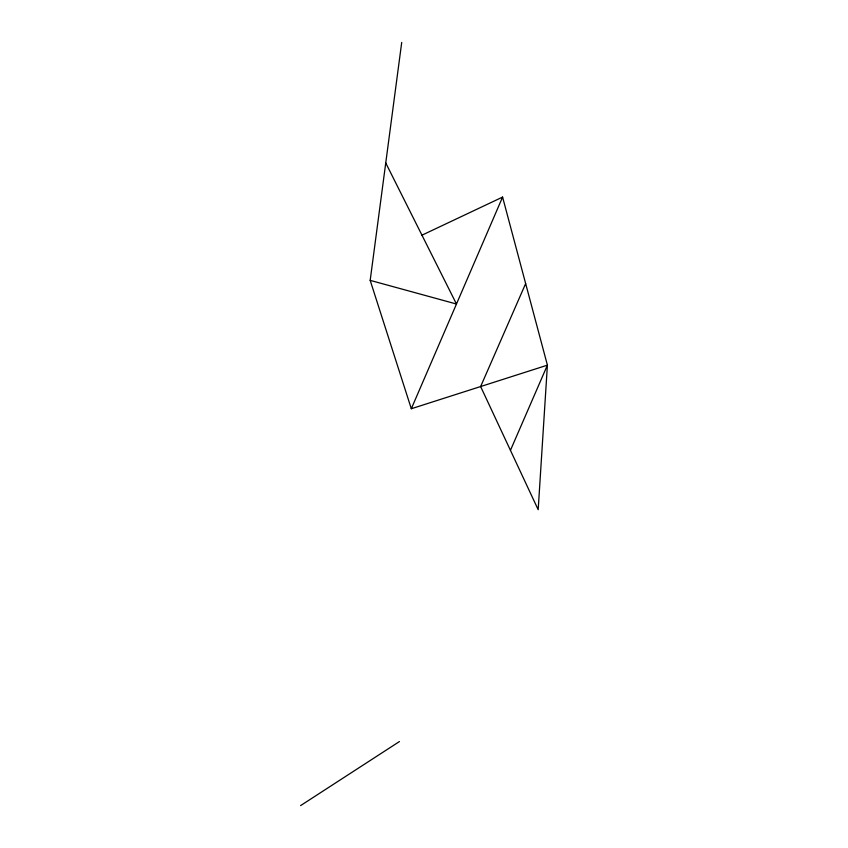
<?xml version="1.0" encoding="UTF-8"?>
<svg xmlns="http://www.w3.org/2000/svg" width="848" height="848" viewBox="0 0 848 848"><rect width="100%" height="100%" fill="white"/><g stroke="black" fill="none" stroke-linecap="round" stroke-linejoin="round"><path stroke-width="1.27" d="M421.965 235.182L502.588 197.086L547.405 365.159L411.312 408.736L370.184 280.37L401.719 42.4M411.312 408.736L502.588 197.086M510.443 450.33L547.405 365.159L538.183 509.701L480.636 386.54L525.654 283.582M300.595 805.6L399.44 741.555M370.184 280.37L456.468 304.019L385.745 162.943"/></g></svg>
